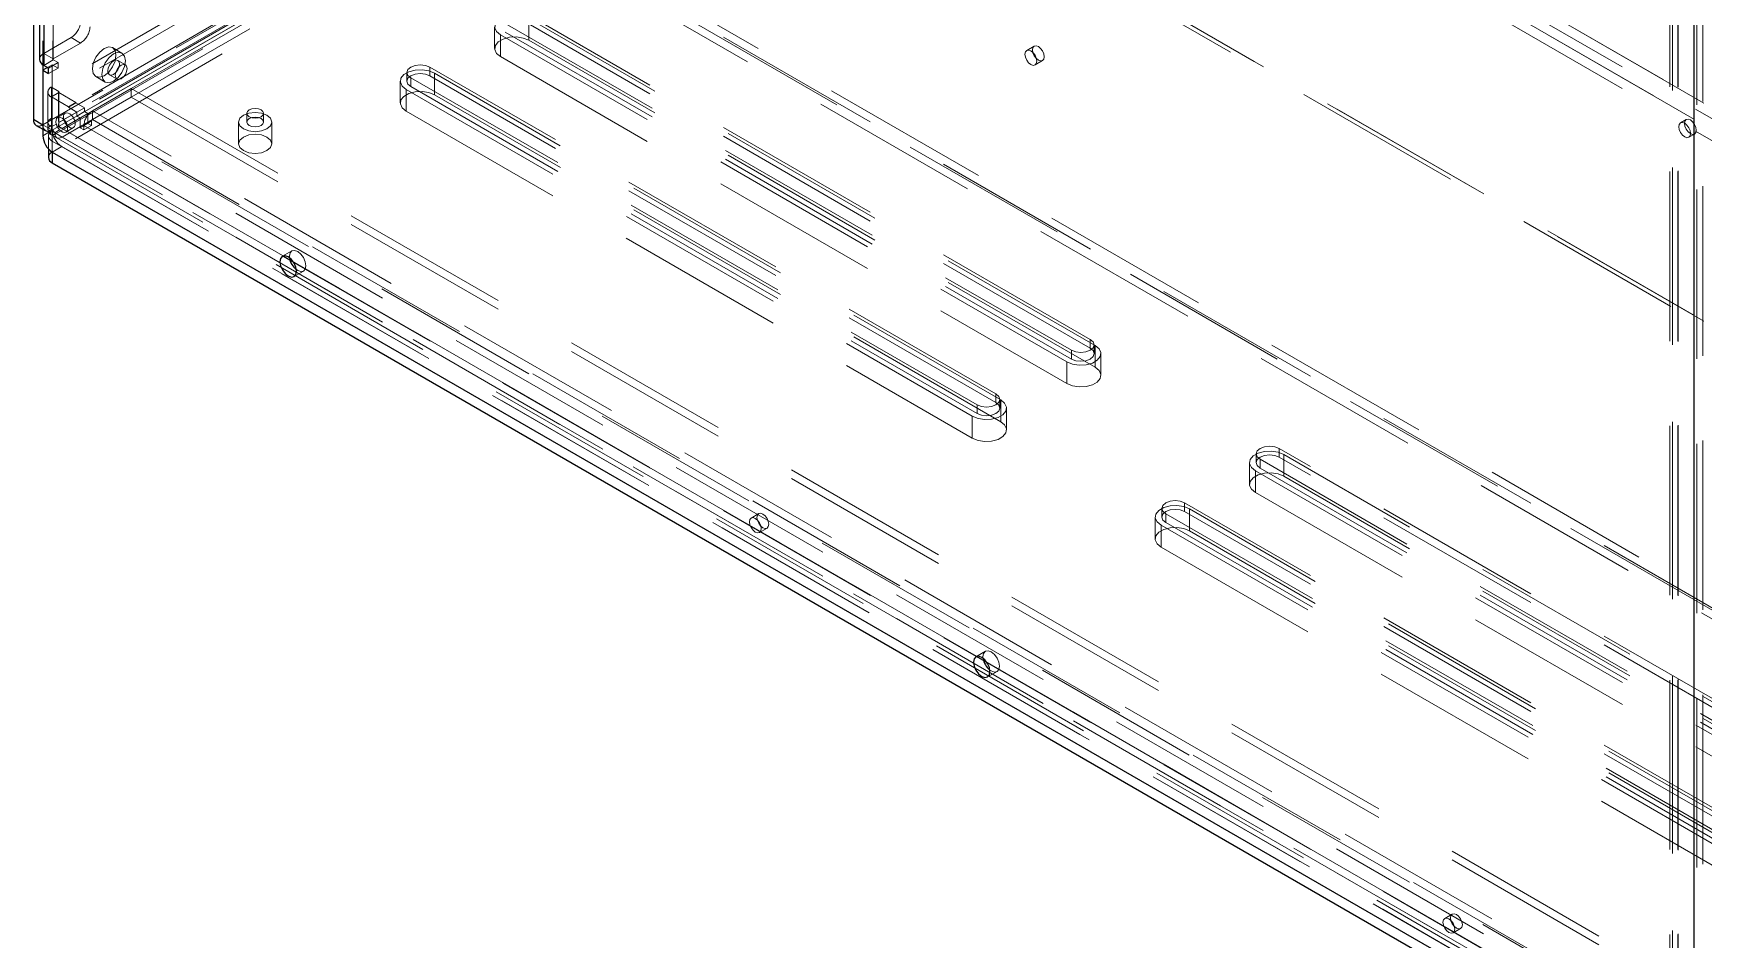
# Model space of a CAD drawing. Header units: millimetres. Extents: x 108 to 5832, y 144 to 4056.
# Drawn here: x 4050.6 to 4300.9, y 2951.1 to 3086.9 of the extents above; entities that cross this region are included whole.
import ezdxf

# ---------------------------------------------------------------- set-up
doc = ezdxf.new("R2010")
doc.units = ezdxf.units.MM
doc.header["$LTSCALE"] = 20
doc.linetypes.add('HIDDEN', pattern=[1.905, 1.27, -0.635])

msp = doc.modelspace()

# ---------------------------------------------------------------- linework, layer by layer
at = {"color": 7, "linetype": 'Continuous', "lineweight": 25}
for p, q in [((4050.64, 3593.36), (4050.64, 3074.04)), ((4051.55, 3581.11), (4051.55, 3083.02)), ((4052.19, 3580.22), (4052.19, 3082.13)), ((4299.54, 2928.72), (4299.54, 3448.04)), ((4052.05, 3082.22), (4052.05, 3081.39)), ((4052.76, 3081.8), (4052.05, 3081.39)), ((4052.05, 3081.39), (4052.05, 3071.59)), ((4052.05, 3081.39), (4052.9, 3080.9)), ((4052.9, 3081.72), (4052.19, 3082.13)), ((4052.9, 3080.9), (4052.9, 3081.72)), ((4050.64, 3074.04), (4052.05, 3073.23)), ((4051.05, 3073.13), (4052.05, 3072.55)), ((4052.88, 3069.63), (4052.88, 3068.33)), ((4053.47, 3069.14), (4298.13, 2927.91)), ((4053.47, 3067.51), (5217.37, 2395.61))]:
    msp.add_line(p, q, dxfattribs=at)
at = {"color": 1, "linetype": 'HIDDEN', "lineweight": 18}
for p, q in [((4052.05, 3581.11), (4052.05, 3082.22)), ((4052.19, 3582.01), (4052.19, 3083.92)), ((4053.55, 3581.11), (4053.55, 3083.02)), ((4053.61, 3083.11), (4053.61, 3581.2)), ((4053.61, 3581.03), (4053.61, 3082.94)), ((4295.88, 3447.22), (4295.88, 2937.7)), ((4296.29, 3447.8), (4296.29, 2938.27)), ((4297.08, 3447.22), (4297.08, 2937.7)), ((4297.14, 3447.31), (4297.14, 2937.79)), ((4297.14, 3447.14), (4297.14, 2937.62)), ((4296.29, 3446.65), (4296.29, 2937.13)), ((4299.96, 3444.53), (4299.96, 2935.01)), ((4300.81, 3445.02), (4300.81, 2935.5)), ((5290.9, 2505.01), (4110.04, 3186.71)), ((5289.49, 2502.56), (4108.62, 3184.26)), ((5317.77, 2489.49), (4136.91, 3171.2)), ((5316.36, 2487.05), (4135.49, 3168.75)), ((5289.49, 2473.17), (4108.62, 3154.87)), ((5290.9, 2472.35), (4110.04, 3154.05)), ((4109.04, 3153.95), (5289.9, 2472.25)), ((4177.92, 3144.25), (4053.47, 3072.41)), ((5344.64, 2472.35), (4180.75, 3144.25)), ((4177.92, 3140.99), (4053.47, 3069.14)), ((5344.64, 2469.08), (4180.75, 3140.99)), ((4127.01, 3116.5), (4052.05, 3073.23)), ((4114.42, 3114.13), (4053.33, 3078.86)), ((4128.42, 3115.68), (4053.47, 3072.41)), ((4115.55, 3113.48), (4054.46, 3078.21)), ((4114.42, 3109.48), (4053.33, 3074.21)), ((5281.15, 2437), (4116.97, 3109.07)), ((4114.42, 3108.41), (4053.33, 3073.14)), ((4054.03, 3071.92), (4115.13, 3107.19)), ((4115.55, 3108.25), (4054.46, 3072.98)), ((4115.55, 3108.83), (4058.28, 3075.76)), ((4116.05, 3107.96), (4065.28, 3078.65)), ((4116.05, 3106.66), (4065.28, 3077.35)), ((4308.03, 2997.46), (4115.83, 3108.41)), ((4116.05, 3107.96), (4308.03, 2997.14)), ((5279.51, 2435), (4116.05, 3106.66)), ((4209.03, 3041.06), (4124.18, 3090.04)), ((4209.74, 3040.16), (4124.89, 3089.15)), ((4124.89, 3085.88), (4124.89, 3089.15)), ((4119.76, 3087.92), (4119.76, 3084.66)), ((4120.64, 3086.7), (4205.5, 3037.71)), ((4120.64, 3083.43), (4120.64, 3086.7)), ((4121.35, 3088.41), (4206.2, 3039.43)), ((4121.35, 3087.1), (4206.2, 3038.12)), ((4209.03, 3039.75), (4124.18, 3088.74)), ((4056.3, 3086.29), (4052.19, 3083.92)), ((4053.61, 3083.11), (4052.19, 3083.92)), ((4057.71, 3085.47), (4053.61, 3083.11)), ((4056.3, 3086.29), (4057.71, 3085.47)), ((4063.91, 3083.96), (4062.5, 3084.78)), ((4209.74, 3036.9), (4124.89, 3085.88)), ((4200.63, 3085.01), (4199.5, 3084.35)), ((4053.61, 3082.94), (4052.19, 3082.13)), ((4053.47, 3082.21), (4052.76, 3081.8)), ((4054.32, 3082.54), (4052.9, 3081.72)), ((4054.32, 3081.72), (4052.9, 3080.9)), ((4054.32, 3081.72), (4053.47, 3082.21)), ((4053.47, 3082.21), (4053.47, 3072.41)), ((4053.61, 3082.94), (4054.32, 3082.54)), ((4054.32, 3082.54), (4054.32, 3081.72)), ((4064.42, 3082.23), (4063.28, 3082.88)), ((4194.89, 3032.9), (4110.04, 3081.88)), ((4110.04, 3080.57), (4110.04, 3081.88)), ((4120.64, 3083.43), (4205.5, 3034.45)), ((4200.75, 3082.19), (4201.88, 3082.84)), ((4060, 3080.45), (4061.41, 3079.63)), ((4062.03, 3080.72), (4063.17, 3080.06)), ((4105.62, 3079.76), (4105.62, 3076.49)), ((4106.62, 3081.06), (4106.62, 3079.76)), ((4107.21, 3080.25), (4192.06, 3031.26)), ((4107.21, 3078.94), (4107.21, 3080.25)), ((4107.21, 3078.94), (4192.06, 3029.96)), ((4194.89, 3031.59), (4110.04, 3080.57)), ((4195.6, 3032), (4110.74, 3080.98)), ((4110.74, 3077.72), (4110.74, 3080.98)), ((4052.8, 3078.13), (4052.8, 3073.44)), ((4053.33, 3074.21), (4053.33, 3078.86)), ((4053.33, 3078.86), (4054.46, 3078.21)), ((4053.33, 3077.39), (4054.46, 3078.04)), ((4053.33, 3072.91), (4053.33, 3077.39)), ((4055.87, 3075.92), (4053.33, 3077.39)), ((4054.4, 3078.13), (4054.4, 3073.73)), ((4054.46, 3073.56), (4054.46, 3078.21)), ((4057, 3076.57), (4054.46, 3078.04)), ((4054.46, 3078.04), (4054.46, 3073.56)), ((4057, 3076.57), (4055.87, 3075.92)), ((4057, 3076.5), (4055.87, 3075.85)), ((4057, 3076.5), (4057, 3076.57)), ((4058.28, 3075.76), (4057, 3076.5)), ((4059.48, 3075.31), (4065.28, 3078.65)), ((4059.48, 3074), (4065.28, 3077.35)), ((4065.28, 3078.65), (4308.03, 2938.52)), ((4065.28, 3078.65), (4065.28, 3077.35)), ((4065.28, 3077.35), (5219.69, 2410.92)), ((4106.5, 3078.53), (4191.35, 3029.55)), ((4106.5, 3075.27), (4106.5, 3078.53)), ((4195.6, 3028.73), (4110.74, 3077.72)), ((4052.8, 3073.56), (4052.94, 3073.92)), ((4052.94, 3073.92), (4053.33, 3074.21)), ((4053.33, 3074.21), (4053.33, 3073.14)), ((4055.39, 3074.96), (4054.26, 3074.31)), ((4057.14, 3075.11), (4054.46, 3073.56)), ((4055.19, 3073.98), (4054.46, 3073.56)), ((4057.64, 3074.24), (4054.96, 3072.69)), ((4059.48, 3074), (4054.96, 3071.39)), ((4057.14, 3075.11), (4055.2, 3073.99)), ((4055.7, 3073.12), (4057.64, 3074.24)), ((4055.87, 3075.92), (4055.87, 3075.85)), ((4055.87, 3075.85), (4057.14, 3075.11)), ((4058.28, 3075.76), (4056.34, 3074.64)), ((4056.84, 3073.78), (4058.78, 3074.9)), ((4058.28, 3075.76), (4057.14, 3075.11)), ((4057.14, 3074.53), (4058.28, 3075.19)), ((4057.14, 3075.11), (4057.14, 3074.53)), ((4057.64, 3074.24), (4057.14, 3074.53)), ((4058.78, 3074.9), (4057.64, 3074.24)), ((4057.64, 3074.24), (4057.64, 3072.77)), ((4058.28, 3075.76), (4058.28, 3075.19)), ((4058.78, 3074.9), (4058.28, 3075.19)), ((4059.48, 3075.31), (4058.78, 3074.9)), ((4058.78, 3073.43), (4058.78, 3074.9)), ((4059.48, 3074), (4059.48, 3075.31)), ((4302.23, 2935.17), (4059.48, 3075.31)), ((4059.48, 3074), (5213.9, 2407.57)), ((4082.62, 3074.94), (4082.62, 3073.63)), ((4085.12, 3073.63), (4085.12, 3074.94)), ((4106.5, 3075.27), (4191.35, 3026.28)), ((4298.35, 3074.01), (4297.5, 3073.52)), ((4053.47, 3072.41), (4052.05, 3073.23)), ((4052.05, 3072.55), (4052.47, 3072.31)), ((4053.47, 3072.41), (4052.05, 3071.59)), ((4052.94, 3073.2), (4052.8, 3073.56)), ((4052.8, 3073.56), (4052.8, 3072.61)), ((4052.88, 3071.59), (4052.88, 3069.63)), ((4053.33, 3072.91), (4052.94, 3073.2)), ((4053.3, 3071.73), (4054.13, 3071.26)), ((4054.06, 3073.33), (4053.33, 3072.91)), ((4053.33, 3072.91), (4053.33, 3072.33)), ((4053.83, 3072.04), (4053.33, 3072.33)), ((4053.47, 3069.14), (4053.47, 3072.41)), ((4053.83, 3072.04), (4054.56, 3072.46)), ((4053.89, 3071.55), (4053.83, 3072.04)), ((4300.95, 2929.38), (4053.83, 3072.04)), ((4054.13, 3071.26), (4053.89, 3071.55)), ((4054.96, 3071.39), (4054.03, 3071.92)), ((4054.4, 3073.56), (4054.41, 3073.56)), ((4054.4, 3073.56), (4054.4, 3073.56)), ((4054.4, 3073.56), (4054.4, 3073.56)), ((4054.41, 3073.56), (4054.4, 3073.56)), ((4054.4, 3073.39), (4054.4, 3072.95)), ((4054.4, 3072.95), (4054.78, 3072.73)), ((4054.41, 3073.56), (4054.43, 3073.56)), ((4054.43, 3073.56), (4054.41, 3073.56)), ((4054.43, 3073.56), (4054.46, 3073.56)), ((4054.46, 3073.56), (4054.43, 3073.56)), ((4054.46, 3073.56), (4054.46, 3072.98)), ((4054.46, 3073.56), (4054.46, 3072.98)), ((4054.96, 3072.69), (4054.46, 3072.98)), ((4054.96, 3072.69), (4054.46, 3072.98)), ((4054.96, 3071.39), (4054.51, 3071.2)), ((4054.93, 3072.66), (4054.94, 3072.67)), ((4054.93, 3072.65), (4054.93, 3072.66)), ((4054.93, 3072.64), (4054.93, 3072.65)), ((4054.94, 3072.65), (4054.93, 3072.64)), ((4054.93, 3072.64), (4054.93, 3072.64)), ((4054.94, 3072.67), (4054.96, 3072.69)), ((4054.95, 3072.67), (4054.94, 3072.65)), ((4054.96, 3072.69), (4054.95, 3072.67)), ((4054.96, 3072.69), (4055.69, 3073.12)), ((5218.42, 2401.04), (4054.96, 3072.69)), ((4054.96, 3072.69), (5218.14, 2401.2)), ((5218.42, 2399.73), (4054.96, 3071.39)), ((4055.08, 3072.56), (5218.1, 2401.16)), ((4055.51, 3072.14), (4056.64, 3072.8)), ((4058.78, 3073.43), (4057.64, 3072.77)), ((4057.64, 3072.77), (4058.21, 3072.45)), ((4059.34, 3073.75), (4058.21, 3073.1)), ((4058.21, 3072.45), (4058.21, 3073.1)), ((4059.34, 3073.1), (4058.21, 3072.45)), ((4300.95, 2932.97), (4058.21, 3073.1)), ((4059.34, 3073.1), (4058.78, 3073.43)), ((5213.75, 2407.33), (4059.34, 3073.75)), ((4059.34, 3073.75), (4059.34, 3073.1)), ((4081.37, 3073.63), (4081.37, 3070.37)), ((4086.37, 3070.37), (4086.37, 3073.63)), ((4298.75, 3071.35), (4299.6, 3071.84)), ((4053.47, 3070.78), (4300.13, 2928.38)), ((4053.47, 3070.78), (4053.47, 3069.14)), ((4053.47, 3069.14), (4054.88, 3069.96)), ((4054.02, 3071.32), (4300.79, 2928.86)), ((4054.51, 3071.2), (4054.13, 3071.26)), ((4054.88, 3069.96), (4299.54, 2928.72)), ((4089.36, 3054.33), (4087.95, 3053.52)), ((4089.7, 3050.48), (4091.11, 3051.3)), ((4206.2, 3038.12), (4206.2, 3039.43)), ((4209.03, 3039.75), (4209.03, 3041.06)), ((4209.62, 3038.94), (4209.62, 3040.24)), ((4209.74, 3036.9), (4209.74, 3040.16)), ((4210.62, 3035.67), (4210.62, 3038.94)), ((4205.5, 3034.45), (4205.5, 3037.71)), ((4194.89, 3031.59), (4194.89, 3032.9)), ((4195.47, 3030.77), (4195.47, 3032.08)), ((4195.6, 3028.73), (4195.6, 3032)), ((4191.35, 3026.28), (4191.35, 3029.55)), ((4192.06, 3029.96), (4192.06, 3031.26)), ((4196.47, 3027.51), (4196.47, 3030.77)), ((4233.9, 3023.92), (4233.9, 3022.61)), ((4308.03, 2983.91), (4237.32, 3024.73)), ((4237.32, 3023.43), (4237.32, 3024.73)), ((4322.88, 2974.85), (4238.02, 3023.83)), ((4238.02, 3020.57), (4238.02, 3023.83)), ((4232.9, 3022.61), (4232.9, 3019.34)), ((4233.78, 3021.38), (4318.63, 2972.4)), ((4233.78, 3018.12), (4233.78, 3021.38)), ((4234.49, 3023.1), (4308.03, 2980.65)), ((4234.49, 3021.79), (4234.49, 3023.1)), ((4234.49, 3021.79), (4319.34, 2972.81)), ((4308.03, 2982.6), (4237.32, 3023.43)), ((4322.88, 2971.58), (4238.02, 3020.57)), ((4308.03, 2967.58), (4223.17, 3016.57)), ((4223.17, 3015.26), (4223.17, 3016.57)), ((4233.78, 3018.12), (4318.63, 2969.13)), ((4159.33, 3014.96), (4158.2, 3014.3)), ((4218.76, 3014.44), (4218.76, 3011.18)), ((4219.76, 3015.75), (4219.76, 3014.44)), ((4220.34, 3014.93), (4305.2, 2965.95)), ((4220.34, 3013.63), (4220.34, 3014.93)), ((4308.03, 2966.28), (4223.17, 3015.26)), ((4308.73, 2966.68), (4223.88, 3015.67)), ((4223.88, 3012.4), (4223.88, 3015.67)), ((4159.45, 3012.14), (4160.58, 3012.79)), ((4219.64, 3013.22), (4304.49, 2964.24)), ((4219.64, 3009.95), (4219.64, 3013.22)), ((4220.34, 3013.63), (4305.2, 2964.64)), ((4308.73, 2963.42), (4223.88, 3012.4)), ((4219.64, 3009.95), (4304.49, 2960.97)), ((4193.31, 2994.33), (4191.89, 2993.51)), ((4193.64, 2990.48), (4195.06, 2991.29)), ((4263.28, 2954.95), (4262.15, 2954.3)), ((4263.4, 2952.13), (4264.53, 2952.79))]:
    msp.add_line(p, q, dxfattribs=at)
at = {"color": 8, "linetype": 'Continuous', "lineweight": 25}
msp.add_line((4053.47, 3069.14), (4053.47, 3067.51), dxfattribs=at)
at = {"color": 1, "linetype": 'HIDDEN', "lineweight": 18, "flags": 128}
for points in [[(4124.89, 3089.15), (4124.03, 3089.49), (4123.03, 3089.65), (4121.99, 3089.59), (4121.04, 3089.34), (4120.31, 3088.91), (4119.87, 3088.37), (4119.78, 3087.77), (4120.05, 3087.19), (4120.64, 3086.7)], [(4059.48, 3081.59), (4059.61, 3082.45), (4060, 3083.34), (4060.57, 3084.11), (4061.25, 3084.66), (4061.92, 3084.89), (4062.5, 3084.78), (4062.88, 3084.34), (4063.01, 3083.64), (4062.88, 3082.78), (4062.5, 3081.89), (4061.92, 3081.12), (4061.25, 3080.57), (4060.57, 3080.34), (4060, 3080.45), (4059.61, 3080.89), (4059.48, 3081.59)], [(4060.89, 3080.78), (4061.03, 3081.64), (4061.41, 3082.52), (4061.98, 3083.29), (4062.66, 3083.84), (4063.34, 3084.08), (4063.91, 3083.96), (4064.29, 3083.52), (4064.43, 3082.82), (4064.29, 3081.96), (4063.91, 3081.08), (4063.34, 3080.3), (4062.66, 3079.76), (4061.98, 3079.52), (4061.41, 3079.63), (4061.03, 3080.07), (4060.89, 3080.78)], [(4124.89, 3085.88), (4124.03, 3086.22), (4123.03, 3086.38), (4121.99, 3086.33), (4121.04, 3086.07), (4120.31, 3085.65), (4119.87, 3085.1), (4119.78, 3084.5), (4120.05, 3083.92), (4120.64, 3083.43)], [(4201.01, 3082.76), (4200.94, 3083.19), (4200.75, 3083.63), (4200.46, 3084.02), (4200.12, 3084.29), (4199.78, 3084.41), (4199.5, 3084.35), (4199.3, 3084.13), (4199.24, 3083.78), (4199.3, 3083.35), (4199.5, 3082.91), (4199.78, 3082.52), (4200.12, 3082.25), (4200.46, 3082.13), (4200.75, 3082.19), (4200.94, 3082.41), (4201.01, 3082.76)], [(4202.14, 3083.41), (4202.07, 3083.84), (4201.88, 3084.29), (4201.59, 3084.67), (4201.25, 3084.95), (4200.91, 3085.06), (4200.63, 3085.01), (4200.44, 3084.79), (4200.37, 3084.44), (4200.44, 3084.01), (4200.63, 3083.56), (4200.91, 3083.18), (4201.25, 3082.9), (4201.59, 3082.79), (4201.88, 3082.84), (4202.07, 3083.06), (4202.14, 3083.41)], [(4061.78, 3081.29), (4061.84, 3081.72), (4062.03, 3082.16), (4062.32, 3082.55), (4062.66, 3082.82), (4063, 3082.94), (4063.28, 3082.88), (4063.48, 3082.66), (4063.54, 3082.31), (4063.48, 3081.88), (4063.28, 3081.44), (4063, 3081.05), (4062.66, 3080.78), (4062.32, 3080.66), (4062.03, 3080.72), (4061.84, 3080.94), (4061.78, 3081.29)], [(4064.68, 3081.66), (4064.61, 3082.01), (4064.42, 3082.23), (4064.13, 3082.28), (4063.79, 3082.17), (4063.45, 3081.89), (4063.17, 3081.51), (4062.97, 3081.07), (4062.91, 3080.64), (4062.97, 3080.28), (4063.17, 3080.06), (4063.45, 3080.01), (4063.79, 3080.13), (4064.13, 3080.4), (4064.42, 3080.78), (4064.61, 3081.23), (4064.68, 3081.66)], [(4110.74, 3080.98), (4109.89, 3081.33), (4108.88, 3081.48), (4107.85, 3081.43), (4106.9, 3081.18), (4106.16, 3080.75), (4105.72, 3080.21), (4105.63, 3079.61), (4105.9, 3079.03), (4106.5, 3078.53)], [(4110.04, 3081.88), (4109.39, 3082.13), (4108.62, 3082.22), (4107.86, 3082.13), (4107.21, 3081.88), (4106.77, 3081.51), (4106.62, 3081.06), (4106.77, 3080.62), (4107.21, 3080.25)], [(4110.04, 3080.57), (4109.39, 3080.82), (4108.62, 3080.91), (4107.86, 3080.82), (4107.21, 3080.57), (4106.77, 3080.2), (4106.62, 3079.76), (4106.77, 3079.32), (4107.21, 3078.94)], [(4110.74, 3077.72), (4109.89, 3078.06), (4108.88, 3078.22), (4107.85, 3078.16), (4106.9, 3077.91), (4106.16, 3077.48), (4105.72, 3076.94), (4105.63, 3076.34), (4105.9, 3075.76), (4106.5, 3075.27)], [(4055.2, 3073.99), (4054.96, 3074.2), (4054.7, 3074.33), (4054.46, 3074.37), (4054.26, 3074.31), (4054.1, 3074.16), (4054.02, 3073.93), (4054, 3073.65), (4054.06, 3073.33)], [(4055.19, 3073.98), (4055.13, 3074.3), (4055.15, 3074.59), (4055.24, 3074.81), (4055.39, 3074.96), (4055.59, 3075.02), (4055.83, 3074.98), (4056.09, 3074.85), (4056.34, 3074.64)], [(4085.64, 3074.65), (4086.18, 3074.19), (4086.37, 3073.63), (4086.18, 3073.08), (4085.64, 3072.61), (4084.83, 3072.3), (4083.87, 3072.19), (4082.92, 3072.3), (4082.11, 3072.61), (4081.56, 3073.08), (4081.37, 3073.63), (4081.56, 3074.19), (4082.11, 3074.65), (4082.92, 3074.97), (4083.87, 3075.08), (4084.83, 3074.97), (4085.64, 3074.65)], [(4082.99, 3074.43), (4083.39, 3074.27), (4083.87, 3074.22), (4084.35, 3074.27), (4084.76, 3074.43), (4085.03, 3074.66), (4085.12, 3074.94), (4085.03, 3075.22), (4084.76, 3075.45), (4084.35, 3075.61), (4083.87, 3075.66), (4083.39, 3075.61), (4082.99, 3075.45), (4082.72, 3075.22), (4082.62, 3074.94), (4082.72, 3074.66), (4082.99, 3074.43)], [(4082.99, 3073.12), (4083.39, 3072.97), (4083.87, 3072.91), (4084.35, 3072.97), (4084.76, 3073.12), (4085.03, 3073.36), (4085.12, 3073.63), (4085.03, 3073.91), (4084.76, 3074.14), (4084.35, 3074.3), (4083.87, 3074.36), (4083.39, 3074.3), (4082.99, 3074.14), (4082.72, 3073.91), (4082.62, 3073.63), (4082.72, 3073.36), (4082.99, 3073.12)], [(4298.97, 3073.94), (4298.64, 3074.06), (4298.35, 3074.01), (4298.16, 3073.78), (4298.09, 3073.43), (4298.16, 3073), (4298.35, 3072.56), (4298.64, 3072.18), (4298.97, 3071.9), (4299.31, 3071.78), (4299.6, 3071.84), (4299.79, 3072.06), (4299.86, 3072.41), (4299.79, 3072.84), (4299.6, 3073.28), (4299.31, 3073.67), (4298.97, 3073.94)], [(4054.56, 3072.46), (4054.81, 3072.25), (4055.06, 3072.12), (4055.3, 3072.09), (4055.51, 3072.14), (4055.66, 3072.29), (4055.75, 3072.52), (4055.76, 3072.8), (4055.7, 3073.12)], [(4056.84, 3073.78), (4056.89, 3073.46), (4056.88, 3073.17), (4056.79, 3072.95), (4056.64, 3072.8), (4056.43, 3072.74), (4056.19, 3072.78), (4055.94, 3072.91), (4055.69, 3073.12)], [(4085.64, 3071.39), (4086.18, 3070.92), (4086.37, 3070.37), (4086.18, 3069.82), (4085.64, 3069.35), (4084.83, 3069.03), (4083.87, 3068.92), (4082.92, 3069.03), (4082.11, 3069.35), (4081.56, 3069.82), (4081.37, 3070.37), (4081.56, 3070.92), (4082.11, 3071.39), (4082.92, 3071.7), (4083.87, 3071.81), (4084.83, 3071.7), (4085.64, 3071.39)], [(4298.13, 3073.45), (4297.79, 3073.57), (4297.5, 3073.52), (4297.31, 3073.29), (4297.24, 3072.94), (4297.31, 3072.51), (4297.5, 3072.07), (4297.79, 3071.69), (4298.13, 3071.41), (4298.46, 3071.29), (4298.75, 3071.35), (4298.94, 3071.57), (4299.01, 3071.92), (4298.94, 3072.35), (4298.75, 3072.79), (4298.46, 3073.18), (4298.13, 3073.45)], [(4091.47, 3052.1), (4091.38, 3052.7), (4091.11, 3053.32), (4090.71, 3053.86), (4090.24, 3054.25), (4089.76, 3054.41), (4089.36, 3054.33), (4089.09, 3054.02), (4089, 3053.53), (4089.01, 3053.3)], [(4090.05, 3051.52), (4090.24, 3051.39), (4090.71, 3051.22), (4091.11, 3051.3), (4091.38, 3051.61), (4091.47, 3052.1)], [(4205.5, 3037.71), (4206.35, 3037.37), (4207.36, 3037.21), (4208.39, 3037.26), (4209.34, 3037.52), (4210.07, 3037.94), (4210.51, 3038.49), (4210.61, 3039.09), (4210.34, 3039.67), (4209.74, 3040.16)], [(4206.2, 3039.43), (4206.85, 3039.18), (4207.62, 3039.09), (4208.38, 3039.18), (4209.03, 3039.43), (4209.46, 3039.8), (4209.62, 3040.24), (4209.46, 3040.69), (4209.03, 3041.06)], [(4206.2, 3038.12), (4206.85, 3037.87), (4207.62, 3037.78), (4208.38, 3037.87), (4209.03, 3038.12), (4209.46, 3038.5), (4209.62, 3038.94), (4209.46, 3039.38), (4209.03, 3039.75)], [(4205.5, 3034.45), (4206.35, 3034.1), (4207.36, 3033.95), (4208.39, 3034), (4209.34, 3034.25), (4210.07, 3034.68), (4210.51, 3035.22), (4210.61, 3035.82), (4210.34, 3036.4), (4209.74, 3036.9)], [(4191.35, 3029.55), (4192.21, 3029.2), (4193.21, 3029.05), (4194.25, 3029.1), (4195.2, 3029.35), (4195.93, 3029.78), (4196.37, 3030.32), (4196.46, 3030.92), (4196.19, 3031.5), (4195.6, 3032)], [(4192.06, 3031.26), (4192.71, 3031.01), (4193.47, 3030.92), (4194.24, 3031.01), (4194.89, 3031.26), (4195.32, 3031.64), (4195.47, 3032.08), (4195.32, 3032.52), (4194.89, 3032.9)], [(4192.06, 3029.96), (4192.71, 3029.71), (4193.47, 3029.62), (4194.24, 3029.71), (4194.89, 3029.96), (4195.32, 3030.33), (4195.47, 3030.77), (4195.32, 3031.21), (4194.89, 3031.59)], [(4191.35, 3026.28), (4192.21, 3025.94), (4193.21, 3025.78), (4194.25, 3025.83), (4195.2, 3026.09), (4195.93, 3026.51), (4196.37, 3027.06), (4196.46, 3027.66), (4196.19, 3028.24), (4195.6, 3028.73)], [(4238.02, 3023.83), (4237.17, 3024.18), (4236.16, 3024.33), (4235.12, 3024.28), (4234.18, 3024.03), (4233.44, 3023.6), (4233, 3023.06), (4232.91, 3022.46), (4233.18, 3021.88), (4233.78, 3021.38)], [(4237.32, 3024.73), (4236.67, 3024.98), (4235.9, 3025.07), (4235.14, 3024.98), (4234.49, 3024.73), (4234.05, 3024.36), (4233.9, 3023.92), (4234.05, 3023.47), (4234.49, 3023.1)], [(4237.32, 3023.43), (4236.67, 3023.68), (4235.9, 3023.76), (4235.14, 3023.68), (4234.49, 3023.43), (4234.05, 3023.05), (4233.9, 3022.61), (4234.05, 3022.17), (4234.49, 3021.79)], [(4238.02, 3020.57), (4237.17, 3020.91), (4236.16, 3021.07), (4235.12, 3021.02), (4234.18, 3020.76), (4233.44, 3020.34), (4233, 3019.79), (4232.91, 3019.19), (4233.18, 3018.61), (4233.78, 3018.12)], [(4223.17, 3016.57), (4222.52, 3016.82), (4221.76, 3016.91), (4220.99, 3016.82), (4220.34, 3016.57), (4219.91, 3016.19), (4219.76, 3015.75), (4219.91, 3015.31), (4220.34, 3014.93)], [(4159.71, 3012.71), (4159.64, 3013.14), (4159.45, 3013.58), (4159.16, 3013.97), (4158.83, 3014.24), (4158.49, 3014.36), (4158.2, 3014.3), (4158.01, 3014.08), (4157.94, 3013.73), (4158.01, 3013.3), (4158.2, 3012.86), (4158.49, 3012.47), (4158.83, 3012.2), (4159.16, 3012.08), (4159.45, 3012.14), (4159.64, 3012.36), (4159.71, 3012.71)], [(4159.96, 3014.89), (4160.3, 3014.62), (4160.58, 3014.23), (4160.77, 3013.79), (4160.84, 3013.36), (4160.77, 3013.01), (4160.58, 3012.79), (4160.3, 3012.74), (4159.96, 3012.85), (4159.62, 3013.13), (4159.33, 3013.51), (4159.14, 3013.95), (4159.07, 3014.38), (4159.14, 3014.74), (4159.33, 3014.96), (4159.62, 3015.01), (4159.96, 3014.89)], [(4223.88, 3015.67), (4223.03, 3016.01), (4222.02, 3016.17), (4220.98, 3016.12), (4220.04, 3015.86), (4219.3, 3015.44), (4218.86, 3014.89), (4218.77, 3014.29), (4219.04, 3013.71), (4219.64, 3013.22)], [(4223.17, 3015.26), (4222.52, 3015.51), (4221.76, 3015.6), (4220.99, 3015.51), (4220.34, 3015.26), (4219.91, 3014.89), (4219.76, 3014.44), (4219.91, 3014), (4220.34, 3013.63)], [(4223.88, 3012.4), (4223.03, 3012.75), (4222.02, 3012.9), (4220.98, 3012.85), (4220.04, 3012.6), (4219.3, 3012.17), (4218.86, 3011.63), (4218.77, 3011.03), (4219.04, 3010.45), (4219.64, 3009.95)], [(4195.42, 2992.1), (4195.32, 2992.7), (4195.06, 2993.32), (4194.66, 2993.86), (4194.18, 2994.24), (4193.71, 2994.4), (4193.31, 2994.33), (4193.04, 2994.02), (4192.94, 2993.52), (4192.96, 2993.3)], [(4193.99, 2991.51), (4194.18, 2991.38), (4194.66, 2991.22), (4195.06, 2991.29), (4195.32, 2991.6), (4195.42, 2992.1)], [(4263.65, 2952.7), (4263.59, 2953.13), (4263.4, 2953.58), (4263.11, 2953.96), (4262.77, 2954.24), (4262.43, 2954.35), (4262.15, 2954.3), (4261.95, 2954.08), (4261.89, 2953.72), (4261.95, 2953.3), (4262.15, 2952.85), (4262.43, 2952.47), (4262.77, 2952.19), (4263.11, 2952.08), (4263.4, 2952.13), (4263.59, 2952.35), (4263.65, 2952.7)], [(4263.9, 2954.89), (4264.24, 2954.62), (4264.53, 2954.23), (4264.72, 2953.79), (4264.79, 2953.36), (4264.72, 2953.01), (4264.53, 2952.79), (4264.24, 2952.73), (4263.9, 2952.85), (4263.56, 2953.12), (4263.28, 2953.51), (4263.09, 2953.95), (4263.02, 2954.38), (4263.09, 2954.73), (4263.28, 2954.95), (4263.56, 2955.01), (4263.9, 2954.89)]]:
    msp.add_lwpolyline(points, dxfattribs=at)
at = {"color": 7, "linetype": 'Continuous', "lineweight": 25, "flags": 128}
for points in [[(4090.06, 3051.29), (4089.97, 3051.89), (4089.7, 3052.51), (4089.3, 3053.05), (4088.82, 3053.43), (4088.35, 3053.59), (4087.95, 3053.52), (4087.68, 3053.21), (4087.59, 3052.71), (4087.68, 3052.11), (4087.95, 3051.49), (4088.35, 3050.95), (4088.82, 3050.57), (4089.3, 3050.41), (4089.7, 3050.48), (4089.97, 3050.79), (4090.06, 3051.29)], [(4194, 2991.28), (4193.91, 2991.88), (4193.64, 2992.5), (4193.24, 2993.04), (4192.77, 2993.42), (4192.29, 2993.59), (4191.89, 2993.51), (4191.62, 2993.2), (4191.53, 2992.71), (4191.62, 2992.11), (4191.89, 2991.49), (4192.29, 2990.95), (4192.77, 2990.57), (4193.24, 2990.4), (4193.64, 2990.48), (4193.91, 2990.79), (4194, 2991.28)]]:
    msp.add_lwpolyline(points, dxfattribs=at)
at = {"color": 1, "linetype": 'HIDDEN', "lineweight": 18}
for centre, radius, start, end in [((4054.64, 3088.88), 3.07, 302.6043, 357.3957), ((4056.05, 3088.06), 3.07, 302.6043, 357.3957), ((4052.65, 3082.92), 1.11, 114.373, 174.3031), ((4053.64, 3083.02), 0.0873, 110.7767, 249.2085), ((4053.6, 3078.13), 0.786, 110.7807, 249.2193), ((4054.49, 3078.13), 0.0873, 110.78, 249.2348), ((4057.2, 3074.57), 2.09, 196.1884, 223.8088), ((4053.69, 3072.54), 2.1, 16.1952, 43.8048), ((4054.82, 3073.19), 2.1, 16.1952, 43.8048), ((4060.97, 3072.98), 2.77, 122.6052, 177.3948), ((4059.65, 3073.74), 0.307, 122.5964, 177.3987), ((4051.47, 3074.04), 1.01, 245.6916, 305.6181), ((4052.92, 3073.09), 0.873, 170.7842, 309.2036), ((4053.78, 3071.59), 0.873, 110.7805, 249.218), ((4054.86, 3073.21), 1.54, 182.6017, 237.3963), ((4056.54, 3072.55), 3.07, 182.6049, 237.3941), ((4056.07, 3073.91), 2.09, 196.1884, 223.8088), ((4053.88, 3068.23), 1.01, 114.369, 174.3063)]:
    msp.add_arc(centre, radius, start, end, dxfattribs=at)
at = {"color": 7, "linetype": 'Continuous', "lineweight": 25}
for centre, radius, start, end in [((4052.65, 3083.13), 1.11, 185.6981, 245.6223), ((4051.62, 3073.93), 0.986, 173.7004, 234.9874), ((4055.12, 3071.73), 3.07, 182.6049, 237.3941), ((4053.88, 3068.43), 1.01, 185.6938, 245.6266), ((4091.77, 3053.7), 2.79, 188.3062, 231.687), ((4195.72, 2993.7), 2.79, 188.3088, 231.6858)]:
    msp.add_arc(centre, radius, start, end, dxfattribs=at)
at = {"color": 1, "linetype": 'HIDDEN', "lineweight": 18}
for points, knots in [([(4053.33, 3073.14), (4053.33, 3073.14), (4053.25, 3073.1), (4053.08, 3072.99), (4052.94, 3072.87), (4052.81, 3072.71), (4052.77, 3072.54), (4052.88, 3072.43), (4053.02, 3072.38), (4053.1, 3072.36), (4053.19, 3072.34), (4053.24, 3072.34), (4053.28, 3072.33), (4053.3, 3072.33), (4053.31, 3072.33), (4053.31, 3072.33), (4053.31, 3072.33), (4053.31, 3072.33), (4053.32, 3072.33), (4053.32, 3072.33), (4053.32, 3072.33), (4053.32, 3072.33), (4053.33, 3072.33)], [0, 0, 0, 0, 0.0000202, 0.1058777, 0.2711569, 0.3160767, 0.5341809, 0.7608717, 0.7986009, 0.884644, 0.9273337, 0.9578135, 0.9753151, 0.9854847, 0.9914321, 0.9916759, 0.9917846, 0.9922908, 0.9943237, 0.9966557, 0.9970983, 1, 1, 1, 1]), ([(4052.8, 3072.6), (4052.81, 3072.49), (4052.83, 3072.26), (4053.01, 3071.97), (4053.18, 3071.79), (4053.3, 3071.74), (4053.31, 3071.73)], [0, 0, 0, 0, 0.306986, 0.65109, 0.970918, 1, 1, 1, 1]), ([(4053.33, 3072.33), (4053.33, 3072.33), (4053.32, 3072.32), (4053.32, 3072.32), (4053.32, 3072.32), (4053.32, 3072.32), (4053.25, 3072.19), (4053.18, 3071.95), (4053.24, 3071.74), (4053.4, 3071.69), (4053.6, 3071.72), (4053.78, 3071.78), (4053.96, 3071.88), (4054.03, 3071.92), (4054.03, 3071.92)], [0, 0, 0, 0, 0.002894, 0.003337, 0.005671, 0.007698, 0.008213, 0.247792, 0.465338, 0.683625, 0.728591, 0.894023, 0.99998, 1, 1, 1, 1]), ([(4054.46, 3072.98), (4054.46, 3072.98), (4054.46, 3072.98), (4054.46, 3072.98), (4054.46, 3072.98), (4054.46, 3072.98), (4054.44, 3072.98), (4054.44, 3072.97), (4054.41, 3072.96), (4054.4, 3072.95), (4054.4, 3072.95), (4054.4, 3072.95)], [0, 0, 0, 0, 0.0126107, 0.0148214, 0.0158517, 0.0161347, 0.0788034, 0.2042636, 0.4556998, 0.9576135, 1, 1, 1, 1]), ([(4054.41, 3072.95), (4054.41, 3072.96), (4054.42, 3072.96), (4054.45, 3072.97), (4054.46, 3072.98)], [0, 0, 0, 0, 0.4989774, 1, 1, 1, 1])]:
    msp.add_open_spline(points, degree=3, knots=knots, dxfattribs=at)

doc.saveas('drawing.dxf')
